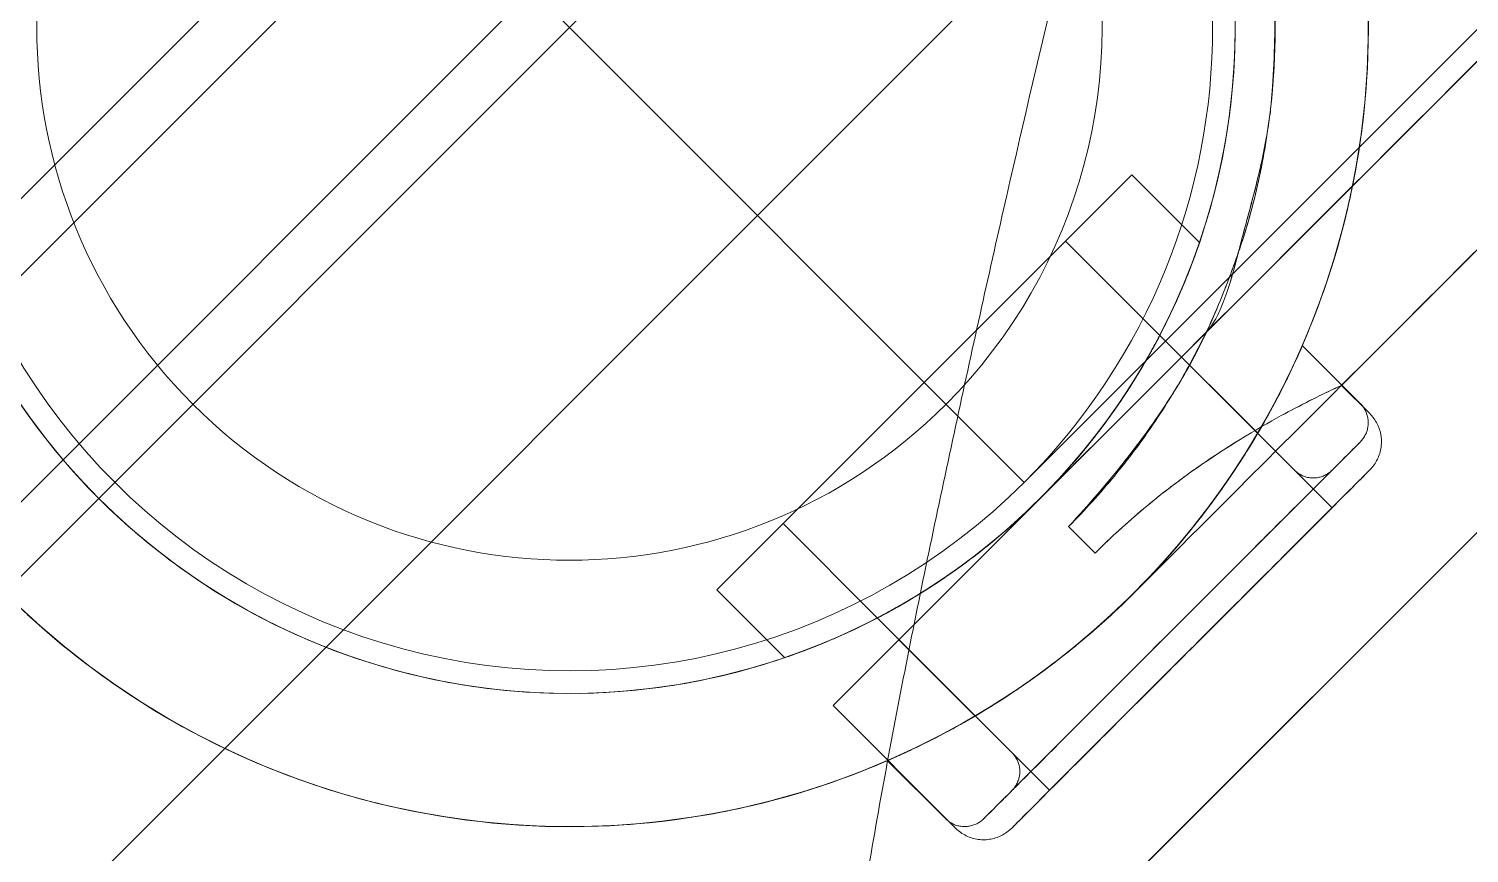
# Model space of a CAD drawing. Header units: metres. Extents: x 1753726 to 1755216, y 5920592 to 5921703.
# Drawn here: x 1753855.367 to 1753855.4211, y 5920853.3465 to 5920853.3774 of the extents above; entities that cross this region are included whole.
import ezdxf

# ---------------------------------------------------------------- set-up
doc = ezdxf.new("R2010")
doc.units = ezdxf.units.M
doc.linetypes.add('HIDDEN2', pattern=[4.7625, 3.175, -1.5875])
for name, color, linetype, lineweight in [('A-FLOR-____-OTLN', 9, 'Continuous', 9), ('A-FLOR-HRAL-OTLN', 2, 'Continuous', 9), ('A-WALL-____-OTLN', 2, 'Continuous', 9), ('P-PIPE-____-OTLN', 6, 'HIDDEN2', 18), ('S-BEAM-____-OTLN', 7, 'Continuous', 9), ('S-FNDN-____-OTLN', 7, 'Continuous', 9)]:
    doc.layers.add(name, color=color, linetype=linetype, lineweight=lineweight)

# ---------------------------------------------------------------- blocks, each defined once
blk = doc.blocks.new('308492-ARUP-TUTB-MOD-0001_rvt-1-X-ARUP-GL-HERNE_BAY_ALIGNMENT')
at = {"layer": 'P-PIPE-____-OTLN'}
for centre, major_axis, start_param, end_param in [((1753855.535067, 5920853.08371), (-0.431462, 0.318019), 4.712389, 6.283185), ((1753855.535067, 5920853.08371), (-0.431462, 0.318019), 0, 1.570796), ((1753855.536428, 5920853.082707), (-0.372297, 0.27441), 4.716074, 7.857667)]:
    blk.add_ellipse(centre, major_axis=major_axis, ratio=0.005, start_param=start_param, end_param=end_param, dxfattribs=at)
blk = doc.blocks.new('308492-ARUP-STTW-MOD-0300_rvt-1-X-ARUP-GL-HERNE_BAY_ALIGNMENT')
at = {"layer": 'S-BEAM-____-OTLN'}
for radius in [3.605, 3.605, 3.305, 3.305]:
    blk.add_arc((1753856.872071, 5920854.897647), radius, 180, 0, dxfattribs=at)
at = {"layer": 'S-FNDN-____-OTLN'}
for radius in [4.425, 4.425, 3.425, 3.425]:
    blk.add_arc((1753856.872071, 5920854.897647), radius, 180, 0, dxfattribs=at)
blk = doc.blocks.new('MH10 BENCHING - MH10 BENCHING-4553275-X-ARUP-GL-HERNE_BAY_ALIGNMENT')
at = {"layer": 'A-FLOR-____-OTLN'}
for end in [0, 227.570213]:
    blk.add_arc((-577.794782, -261.630555), 2.25, 180, end, dxfattribs=at)
blk.add_open_spline([(-578.145788, -261.630555), (-578.152563, -261.635798), (-578.166019, -261.646494), (-578.185976, -261.662963), (-578.205747, -261.679729), (-578.22558, -261.696283), (-578.242058, -261.710129), (-578.255083, -261.721468), (-578.268105, -261.732781), (-578.284384, -261.746868), (-578.303746, -261.764022), (-578.32296, -261.781358), (-578.342156, -261.798647), (-578.36113, -261.816253), (-578.380048, -261.833874), (-578.398864, -261.851595), (-578.417491, -261.869557), (-578.436075, -261.887514), (-578.454505, -261.905653), (-578.472805, -261.923926), (-578.491032, -261.942244), (-578.509087, -261.960762), (-578.533052, -261.985526), (-578.562679, -262.016814), (-578.632893, -262.09269), (-578.719547, -262.192454), (-578.820115, -262.31803), (-578.902779, -262.428396), (-578.981722, -262.54144), (-579.044117, -262.637894), (-579.091684, -262.716482), (-579.126045, -262.776149), (-579.15903, -262.8368), (-579.190291, -262.898315), (-579.214623, -262.95048), (-579.232768, -262.992746), (-579.243433, -263.01942), (-579.251467, -263.040907), (-579.259263, -263.062476), (-579.266423, -263.084238), (-579.272764, -263.106359), (-579.277192, -263.123101), (-579.280558, -263.137115), (-579.283031, -263.148333), (-579.284803, -263.156735), (-579.286358, -263.165139), (-579.288073, -263.176368), (-579.289828, -263.190424), (-579.291598, -263.204483), (-579.293347, -263.215718), (-579.294944, -263.224134), (-579.29677, -263.23254), (-579.299327, -263.243746), (-579.302839, -263.257744), (-579.30754, -263.274527), (-579.311008, -263.285705), (-579.312826, -263.291291)], degree=3, knots=[-1, -1, -1, -1, -0.9875, -0.975, -0.9625, -0.95, -0.9375, -0.93125, -0.925, -0.9125, -0.9, -0.8875, -0.875, -0.8625, -0.85, -0.8375, -0.825, -0.8125, -0.8, -0.7875, -0.775, -0.7625, -0.75, -0.725, -0.7, -0.6, -0.533333, -0.466667, -0.4, -0.333333, -0.3, -0.266667, -0.233333, -0.2, -0.166667, -0.15, -0.133333, -0.125, -0.116667, -0.1, -0.091667, -0.083333, -0.075, -0.070833, -0.066667, -0.0625, -0.058333, -0.05, -0.041667, -0.0375, -0.033333, -0.029167, -0.025, -0.016667, -0.008333, 0, 0, 0, 0], dxfattribs=at)
blk = doc.blocks.new('PFC-Parallel Flange Channels _AS 3679_1_ - 150PFC-4729588-X-ARUP-GL-HERNE_BAY_ALIGNMENT')
at = {"layer": 'S-BEAM-____-OTLN'}
for p, q in [((2.23715, 0.0249), (-2.23715, 0.0249)), ((-2.23715, 0.0249), (2.23715, 0.0249)), ((2.23715, 0.0189), (-2.23715, 0.0189)), ((-2.23715, 0.0189), (2.23715, 0.0189))]:
    blk.add_line(p, q, dxfattribs=at)
blk = doc.blocks.new('Railing - CB10-TopMount-Start-4761674-X-ARUP-GL-HERNE_BAY_ALIGNMENT')
at = {"layer": 'A-FLOR-HRAL-OTLN'}
for p, q in [((-0.0375, 0.063), (-0.0375, -0.063)), ((-0.0375, -0.063), (-0.0375, 0.063)), ((-0.025, 0.011), (-0.031499, 0.011)), ((-0.027911, 0.011016), (-0.030979, 0.011016)), ((-0.025, -0.008789), (-0.025, 0.011)), ((-0.025, -0.008789), (-0.025, 0.011)), ((-0.018843, 0.011016), (-0.022452, 0.011016)), ((-0.018843, 0), (-0.018843, 0.011016)), ((-0.025, 0.0075), (-0.032995, 0.0075)), ((-0.032995, 0.0075), (-0.032995, -0.0075)), ((-0.032995, 0.0075), (-0.032995, -0.0075)), ((-0.02905, 0.0075), (-0.031006, 0.0075)), ((-0.023848, 0.0075), (-0.029047, 0.0075)), ((-0.025, -0.0075), (-0.025, 0.0075)), ((-0.025, -0.0075), (-0.025, 0.0075)), ((-0.018843, 0.0075), (-0.023852, 0.0075)), ((-0.018843, 0), (-0.018843, 0.0075)), ((-0.018843, -0.0075), (-0.018843, 0)), ((-0.018843, -0.011016), (-0.018843, 0)), ((-0.027911, -0.00001), (-0.0265, -0.00001)), ((-0.027911, -0.00001), (-0.0265, -0.00001)), ((-0.0265, -0.00001), (-0.027911, -0.00001)), ((-0.027911, -0.00001), (-0.0265, -0.00001)), ((-0.032995, -0.0075), (-0.03, -0.0075)), ((-0.031006, -0.0075), (-0.02905, -0.0075)), ((-0.03, -0.0075), (-0.025417, -0.0075)), ((-0.029047, -0.0075), (-0.023848, -0.0075)), ((-0.025417, -0.0075), (-0.025, -0.0075)), ((-0.023852, -0.0075), (-0.018843, -0.0075)), ((-0.025, -0.008789), (-0.025, -0.055003)), ((-0.031499, -0.011), (-0.03, -0.011)), ((-0.030979, -0.011016), (-0.027911, -0.011016)), ((-0.03, -0.011), (-0.03, -0.051503)), ((-0.022452, -0.011016), (-0.018843, -0.011016))]:
    blk.add_line(p, q, dxfattribs=at)
at = {"layer": 'A-FLOR-HRAL-OTLN', "flags": 128}
for points in [[(-0.0012, 0.029976), (-0.002397, 0.029904), (-0.003591, 0.029784), (-0.00478, 0.029617), (-0.00596, 0.029402), (-0.007131, 0.02914), (-0.008291, 0.028832), (-0.009437, 0.028477), (-0.010568, 0.028077), (-0.011683, 0.027632), (-0.012778, 0.027143), (-0.013853, 0.02661), (-0.014906, 0.026035), (-0.015936, 0.025418), (-0.016939, 0.02476), (-0.017916, 0.024063), (-0.018864, 0.023327), (-0.019782, 0.022554), (-0.020668, 0.021745), (-0.021521, 0.020901), (-0.022339, 0.020024), (-0.023122, 0.019115), (-0.023868, 0.018175), (-0.024576, 0.017206), (-0.025244, 0.016209), (-0.025872, 0.015187), (-0.026459, 0.01414), (-0.027003, 0.01307), (-0.027504, 0.01198), (-0.027961, 0.010871), (-0.028374, 0.009744), (-0.02874, 0.008601), (-0.029061, 0.007445), (-0.029336, 0.006277), (-0.029563, 0.005099), (-0.029744, 0.003913), (-0.029876, 0.00272), (-0.029961, 0.001523), (-0.029998, 0.000324), (-0.029987, -0.000876), (-0.029928, -0.002074), (-0.029821, -0.00327), (-0.029667, -0.00446), (-0.029465, -0.005642), (-0.029215, -0.006816), (-0.028919, -0.007979), (-0.028577, -0.009129), (-0.028189, -0.010264), (-0.027756, -0.011384), (-0.027279, -0.012484), (-0.026758, -0.013565), (-0.026194, -0.014624), (-0.025588, -0.01566), (-0.024942, -0.016671), (-0.024255, -0.017655), (-0.023529, -0.018611), (-0.022766, -0.019537), (-0.021967, -0.020432), (-0.021132, -0.021294)], [(-0.0012, 0.029976), (-0.002397, 0.029904), (-0.003591, 0.029784), (-0.00478, 0.029617), (-0.00596, 0.029402), (-0.007131, 0.02914), (-0.008291, 0.028832), (-0.009437, 0.028477), (-0.010568, 0.028077), (-0.011683, 0.027632), (-0.012778, 0.027143), (-0.013853, 0.02661), (-0.014906, 0.026035), (-0.015936, 0.025418), (-0.016939, 0.02476), (-0.017916, 0.024063), (-0.018864, 0.023327), (-0.019782, 0.022554), (-0.020668, 0.021745), (-0.021521, 0.020901), (-0.022339, 0.020024), (-0.023122, 0.019115), (-0.023868, 0.018175), (-0.024576, 0.017206), (-0.025244, 0.016209), (-0.025872, 0.015187), (-0.026459, 0.01414), (-0.027003, 0.01307), (-0.027504, 0.01198), (-0.027961, 0.010871), (-0.028374, 0.009744), (-0.02874, 0.008601), (-0.029061, 0.007445), (-0.029336, 0.006277), (-0.029563, 0.005099), (-0.029744, 0.003913), (-0.029876, 0.00272), (-0.029961, 0.001523), (-0.029998, 0.000324), (-0.029987, -0.000876), (-0.029928, -0.002074), (-0.029821, -0.00327), (-0.029667, -0.00446), (-0.029465, -0.005642), (-0.029215, -0.006816), (-0.028919, -0.007979), (-0.028577, -0.009129), (-0.028189, -0.010264), (-0.027756, -0.011384), (-0.027279, -0.012484), (-0.026758, -0.013565), (-0.026194, -0.014624), (-0.025588, -0.01566), (-0.024942, -0.016671), (-0.024255, -0.017655), (-0.023529, -0.018611), (-0.022766, -0.019537), (-0.021967, -0.020432), (-0.021132, -0.021294)], [(-0.020668, -0.021745), (-0.021521, -0.020901), (-0.022339, -0.020024), (-0.023122, -0.019115), (-0.023868, -0.018175), (-0.024576, -0.017206), (-0.025244, -0.016209), (-0.025872, -0.015187), (-0.026459, -0.01414), (-0.027003, -0.01307), (-0.027504, -0.01198), (-0.027961, -0.010871), (-0.028374, -0.009744), (-0.02874, -0.008601), (-0.029061, -0.007445), (-0.029336, -0.006277), (-0.029563, -0.005099), (-0.029744, -0.003913), (-0.029876, -0.00272), (-0.029961, -0.001523), (-0.029998, -0.000324), (-0.029987, 0.000876), (-0.029928, 0.002074), (-0.029821, 0.00327), (-0.029667, 0.00446), (-0.029465, 0.005642), (-0.029215, 0.006816), (-0.028919, 0.007979), (-0.028577, 0.009129), (-0.028189, 0.010264), (-0.027756, 0.011384), (-0.027279, 0.012484), (-0.026758, 0.013565), (-0.026194, 0.014624), (-0.025588, 0.01566), (-0.024942, 0.016671), (-0.024255, 0.017655), (-0.023529, 0.018611), (-0.022766, 0.019537), (-0.021967, 0.020432), (-0.021132, 0.021294), (-0.020264, 0.022122), (-0.019363, 0.022914), (-0.018431, 0.02367), (-0.01747, 0.024389), (-0.016481, 0.025068), (-0.015465, 0.025707), (-0.014425, 0.026305), (-0.013361, 0.02686), (-0.012276, 0.027373), (-0.011172, 0.027842), (-0.01005, 0.028267), (-0.008911, 0.028646), (-0.007759, 0.028979), (-0.006594, 0.029266), (-0.005418, 0.029507), (-0.004234, 0.0297), (-0.003043, 0.029845), (-0.001847, 0.029943), (-0.000648, 0.029993)], [(-0.017223, -0.018121), (-0.017934, -0.017418), (-0.018616, -0.016687), (-0.019268, -0.015929), (-0.01989, -0.015146), (-0.02048, -0.014338), (-0.021037, -0.013508), (-0.02156, -0.012656), (-0.022049, -0.011783), (-0.022503, -0.010892), (-0.02292, -0.009983), (-0.023301, -0.009059), (-0.023645, -0.00812), (-0.02395, -0.007168), (-0.024218, -0.006204), (-0.024447, -0.005231), (-0.024636, -0.004249), (-0.024786, -0.003261), (-0.024897, -0.002267), (-0.024968, -0.001269), (-0.024999, -0.00027), (-0.024989, 0.00073), (-0.02494, 0.001729), (-0.024851, 0.002725), (-0.024722, 0.003716), (-0.024554, 0.004702), (-0.024346, 0.00568), (-0.0241, 0.006649), (-0.023814, 0.007608), (-0.023491, 0.008554), (-0.02313, 0.009486), (-0.022732, 0.010404), (-0.022298, 0.011304), (-0.021828, 0.012187), (-0.021324, 0.01305), (-0.020785, 0.013892), (-0.020212, 0.014713), (-0.019608, 0.015509), (-0.018972, 0.016281), (-0.018306, 0.017026), (-0.01761, 0.017745), (-0.016887, 0.018435), (-0.016136, 0.019095), (-0.015359, 0.019725), (-0.014558, 0.020324), (-0.013734, 0.02089), (-0.012888, 0.021422), (-0.012021, 0.02192), (-0.011134, 0.022384), (-0.01023, 0.022811), (-0.00931, 0.023202), (-0.008375, 0.023556), (-0.007426, 0.023872), (-0.006465, 0.024149), (-0.005495, 0.024389), (-0.004515, 0.024589), (-0.003528, 0.02475), (-0.002535, 0.024871), (-0.001539, 0.024953), (-0.00054, 0.024994), (0, 0.025)], [(0, 0.025), (-0.001, 0.02498), (-0.001998, 0.02492), (-0.002993, 0.02482), (-0.003983, 0.024681), (-0.004967, 0.024502), (-0.005943, 0.024283), (-0.006909, 0.024026), (-0.007864, 0.023731), (-0.008807, 0.023397), (-0.009735, 0.023027), (-0.010648, 0.022619), (-0.011544, 0.022175), (-0.012422, 0.021695), (-0.01328, 0.021181), (-0.014116, 0.020633), (-0.01493, 0.020052), (-0.01572, 0.019439), (-0.016485, 0.018795), (-0.017223, 0.018121), (-0.017934, 0.017418), (-0.018616, 0.016687), (-0.019268, 0.015929), (-0.01989, 0.015146), (-0.02048, 0.014338), (-0.021037, 0.013508), (-0.02156, 0.012656), (-0.022049, 0.011783), (-0.022503, 0.010892), (-0.02292, 0.009983), (-0.023301, 0.009059), (-0.023645, 0.00812), (-0.02395, 0.007168), (-0.024218, 0.006204), (-0.024447, 0.005231), (-0.024636, 0.004249), (-0.024786, 0.003261), (-0.024897, 0.002267), (-0.024968, 0.001269), (-0.024999, 0.00027), (-0.024989, -0.00073), (-0.02494, -0.001729), (-0.024851, -0.002725), (-0.024722, -0.003716), (-0.024554, -0.004702), (-0.024346, -0.00568), (-0.0241, -0.006649), (-0.023814, -0.007608), (-0.023491, -0.008554), (-0.02313, -0.009486), (-0.022732, -0.010404), (-0.022298, -0.011304), (-0.021828, -0.012187), (-0.021324, -0.01305), (-0.020785, -0.013892), (-0.020212, -0.014713), (-0.019608, -0.015509), (-0.018972, -0.016281), (-0.018306, -0.017026), (-0.01761, -0.017745)], [(-0.017223, -0.018121), (-0.017934, -0.017418), (-0.018616, -0.016687), (-0.019268, -0.015929), (-0.01989, -0.015146), (-0.02048, -0.014338), (-0.021037, -0.013508), (-0.02156, -0.012656), (-0.022049, -0.011783), (-0.022503, -0.010892), (-0.02292, -0.009983), (-0.023301, -0.009059), (-0.023645, -0.00812), (-0.02395, -0.007168), (-0.024218, -0.006204), (-0.024447, -0.005231), (-0.024636, -0.004249), (-0.024786, -0.003261), (-0.024897, -0.002267), (-0.024968, -0.001269), (-0.024999, -0.00027), (-0.024989, 0.00073), (-0.02494, 0.001729), (-0.024851, 0.002725), (-0.024722, 0.003716), (-0.024554, 0.004702), (-0.024346, 0.00568), (-0.0241, 0.006649), (-0.023814, 0.007608), (-0.023491, 0.008554), (-0.02313, 0.009486), (-0.022732, 0.010404), (-0.022298, 0.011304), (-0.021828, 0.012187), (-0.021324, 0.01305), (-0.020785, 0.013892), (-0.020212, 0.014713), (-0.019608, 0.015509), (-0.018972, 0.016281), (-0.018306, 0.017026), (-0.01761, 0.017745), (-0.016887, 0.018435), (-0.016136, 0.019095), (-0.015359, 0.019725), (-0.014558, 0.020324), (-0.013734, 0.02089), (-0.012888, 0.021422), (-0.012021, 0.02192), (-0.011134, 0.022384), (-0.01023, 0.022811), (-0.00931, 0.023202), (-0.008375, 0.023556), (-0.007426, 0.023872), (-0.006465, 0.024149), (-0.005495, 0.024389), (-0.004515, 0.024589), (-0.003528, 0.02475), (-0.002535, 0.024871), (-0.001539, 0.024953), (-0.00054, 0.024994), (0, 0.025)], [(0, 0.025), (0.001, 0.02498), (0.001998, 0.02492), (0.002993, 0.02482), (0.003983, 0.024681), (0.004967, 0.024502)], [(0.004515, 0.024589), (0.003528, 0.02475), (0.002535, 0.024871), (0.001539, 0.024953), (0.00054, 0.024994), (0, 0.025)], [(0, 0.025), (0.001, 0.02498), (0.001998, 0.02492), (0.002993, 0.02482), (0.003983, 0.024681), (0.004967, 0.024502)], [(-0.032995, 0.009504), (-0.032994, 0.009564), (-0.03299, 0.009624), (-0.032985, 0.009683), (-0.032976, 0.009742), (-0.032965, 0.009801), (-0.032952, 0.00986), (-0.032937, 0.009917), (-0.032919, 0.009975), (-0.032899, 0.010031), (-0.032877, 0.010087), (-0.032853, 0.010141), (-0.032826, 0.010195), (-0.032798, 0.010247), (-0.032767, 0.010299), (-0.032734, 0.010349), (-0.032699, 0.010397), (-0.032663, 0.010445), (-0.032624, 0.01049), (-0.032584, 0.010535), (-0.032542, 0.010577), (-0.032498, 0.010618), (-0.032452, 0.010657), (-0.032406, 0.010694), (-0.032357, 0.01073), (-0.032308, 0.010763), (-0.032257, 0.010794), (-0.032204, 0.010823), (-0.032151, 0.010851), (-0.032097, 0.010876), (-0.032041, 0.010898), (-0.031985, 0.010919), (-0.031928, 0.010937), (-0.031871, 0.010953), (-0.031812, 0.010967), (-0.031754, 0.010978), (-0.031694, 0.010987), (-0.031635, 0.010994), (-0.031575, 0.010998), (-0.031515, 0.011), (-0.031499, 0.011)], [(-0.032, 0.009996), (-0.031999, 0.010036), (-0.031997, 0.010077), (-0.031993, 0.010118), (-0.031987, 0.010158), (-0.03198, 0.010198), (-0.031971, 0.010238), (-0.03196, 0.010278), (-0.031948, 0.010317), (-0.031935, 0.010355), (-0.031919, 0.010393), (-0.031903, 0.01043), (-0.031885, 0.010467), (-0.031865, 0.010503), (-0.031844, 0.010538), (-0.031822, 0.010572), (-0.031798, 0.010605), (-0.031773, 0.010637), (-0.031747, 0.010669), (-0.031719, 0.010699), (-0.03169, 0.010728), (-0.031661, 0.010756), (-0.03163, 0.010782), (-0.031598, 0.010808), (-0.031565, 0.010832), (-0.031531, 0.010855), (-0.031496, 0.010876), (-0.03146, 0.010896), (-0.031424, 0.010914), (-0.031387, 0.010931), (-0.031349, 0.010947), (-0.031311, 0.010961), (-0.031272, 0.010974), (-0.031233, 0.010984), (-0.031193, 0.010994), (-0.031153, 0.011002), (-0.031112, 0.011008), (-0.031072, 0.011012), (-0.031031, 0.011015), (-0.03099, 0.011016)], [(-0.032, 0), (-0.032, 0.0004), (-0.032, 0.000799), (-0.032, 0.001197), (-0.032, 0.001592), (-0.032, 0.001986), (-0.032, 0.002376), (-0.032, 0.002762), (-0.032, 0.003144), (-0.032, 0.003521), (-0.032, 0.003892), (-0.032, 0.004258), (-0.032, 0.004616), (-0.032, 0.004967), (-0.032, 0.00531), (-0.032, 0.005644), (-0.032, 0.005969), (-0.032, 0.006285), (-0.032, 0.006591), (-0.032, 0.006886), (-0.032, 0.00717), (-0.032, 0.007443), (-0.032, 0.007704), (-0.032, 0.007952), (-0.032, 0.008188), (-0.032, 0.008411), (-0.032, 0.00862), (-0.032, 0.008816), (-0.032, 0.008997), (-0.032, 0.009164), (-0.032, 0.009316), (-0.032, 0.009454), (-0.032, 0.009576), (-0.032, 0.009683), (-0.032, 0.009774), (-0.032, 0.00985), (-0.032, 0.00991), (-0.032, 0.009954), (-0.032, 0.009983), (-0.032, 0.009995)], [(-0.032, 0.009988), (-0.032, 0.009964), (-0.032, 0.009924), (-0.032, 0.009868), (-0.032, 0.009796), (-0.032, 0.009709), (-0.032, 0.009606), (-0.032, 0.009488), (-0.032, 0.009355), (-0.032, 0.009207), (-0.032, 0.009044), (-0.032, 0.008866), (-0.032, 0.008674), (-0.032, 0.008469), (-0.032, 0.00825), (-0.032, 0.008017), (-0.032, 0.007772), (-0.032, 0.007515), (-0.032, 0.007245), (-0.032, 0.006964), (-0.032, 0.006672), (-0.032, 0.006369), (-0.032, 0.006056), (-0.032, 0.005733), (-0.032, 0.005401), (-0.032, 0.00506), (-0.032, 0.004711), (-0.032, 0.004355), (-0.032, 0.003992), (-0.032, 0.003622), (-0.032, 0.003247), (-0.032, 0.002866), (-0.032, 0.002481), (-0.032, 0.002091), (-0.032, 0.001699), (-0.032, 0.001304), (-0.032, 0.000906), (-0.032, 0.000508), (-0.032, 0.000108), (-0.032, 0)], [(-0.032995, -0.009496), (-0.032995, -0.009474), (-0.032995, -0.009436), (-0.032995, -0.009383), (-0.032995, -0.009315), (-0.032995, -0.009232), (-0.032995, -0.009134), (-0.032995, -0.009022), (-0.032995, -0.008895), (-0.032995, -0.008754), (-0.032995, -0.008599), (-0.032995, -0.00843), (-0.032995, -0.008248), (-0.032995, -0.008052), (-0.032995, -0.007844), (-0.032995, -0.007623), (-0.032995, -0.00739), (-0.032995, -0.007145), (-0.032995, -0.006889), (-0.032995, -0.006621), (-0.032995, -0.006344), (-0.032995, -0.006055), (-0.032995, -0.005758), (-0.032995, -0.005451), (-0.032995, -0.005135), (-0.032995, -0.004811), (-0.032995, -0.004479), (-0.032995, -0.004141), (-0.032995, -0.003795), (-0.032995, -0.003444), (-0.032995, -0.003087), (-0.032995, -0.002725), (-0.032995, -0.002359), (-0.032995, -0.001989), (-0.032995, -0.001615), (-0.032995, -0.00124), (-0.032995, -0.000862), (-0.032995, -0.000483), (-0.032995, -0.000103), (-0.032995, 0.000278), (-0.032995, 0.000657), (-0.032995, 0.001036), (-0.032995, 0.001413), (-0.032995, 0.001787), (-0.032995, 0.002159), (-0.032995, 0.002528), (-0.032995, 0.002892), (-0.032995, 0.003252), (-0.032995, 0.003606), (-0.032995, 0.003955), (-0.032995, 0.004297), (-0.032995, 0.004633), (-0.032995, 0.004961), (-0.032995, 0.005281), (-0.032995, 0.005593), (-0.032995, 0.005896), (-0.032995, 0.006189), (-0.032995, 0.006473), (-0.032995, 0.006746), (-0.032995, 0.007008), (-0.032995, 0.007259), (-0.032995, 0.007499), (-0.032995, 0.007726), (-0.032995, 0.007941), (-0.032995, 0.008144), (-0.032995, 0.008333), (-0.032995, 0.008509), (-0.032995, 0.008672), (-0.032995, 0.00882), (-0.032995, 0.008955), (-0.032995, 0.009075), (-0.032995, 0.009181), (-0.032995, 0.009272), (-0.032995, 0.009348), (-0.032995, 0.009409), (-0.032995, 0.009455), (-0.032995, 0.009486), (-0.032995, 0.009502)], [(-0.032995, 0.009496), (-0.032995, 0.009474), (-0.032995, 0.009436), (-0.032995, 0.009383), (-0.032995, 0.009315), (-0.032995, 0.009232), (-0.032995, 0.009134), (-0.032995, 0.009022), (-0.032995, 0.008895), (-0.032995, 0.008754), (-0.032995, 0.008599), (-0.032995, 0.00843), (-0.032995, 0.008248), (-0.032995, 0.008052), (-0.032995, 0.007844), (-0.032995, 0.007623), (-0.032995, 0.00739), (-0.032995, 0.007145), (-0.032995, 0.006889), (-0.032995, 0.006621), (-0.032995, 0.006344), (-0.032995, 0.006055), (-0.032995, 0.005758), (-0.032995, 0.005451), (-0.032995, 0.005135), (-0.032995, 0.004811), (-0.032995, 0.004479), (-0.032995, 0.004141), (-0.032995, 0.003795), (-0.032995, 0.003444), (-0.032995, 0.003087), (-0.032995, 0.002725), (-0.032995, 0.002359), (-0.032995, 0.001989), (-0.032995, 0.001615), (-0.032995, 0.00124), (-0.032995, 0.000862), (-0.032995, 0.000483), (-0.032995, 0.000103), (-0.032995, -0.000278), (-0.032995, -0.000657), (-0.032995, -0.001036), (-0.032995, -0.001413), (-0.032995, -0.001787), (-0.032995, -0.002159), (-0.032995, -0.002528), (-0.032995, -0.002892), (-0.032995, -0.003252), (-0.032995, -0.003606), (-0.032995, -0.003955), (-0.032995, -0.004297), (-0.032995, -0.004633), (-0.032995, -0.004961), (-0.032995, -0.005281), (-0.032995, -0.005593), (-0.032995, -0.005896), (-0.032995, -0.006189), (-0.032995, -0.006473), (-0.032995, -0.006746), (-0.032995, -0.007008), (-0.032995, -0.007259), (-0.032995, -0.007499), (-0.032995, -0.007726), (-0.032995, -0.007941), (-0.032995, -0.008144), (-0.032995, -0.008333), (-0.032995, -0.008509), (-0.032995, -0.008672), (-0.032995, -0.00882), (-0.032995, -0.008955), (-0.032995, -0.009075), (-0.032995, -0.009181), (-0.032995, -0.009272), (-0.032995, -0.009348), (-0.032995, -0.009409), (-0.032995, -0.009455), (-0.032995, -0.009486), (-0.032995, -0.009502)], [(-0.031006, 0.0075), (-0.031045, 0.007501), (-0.031085, 0.007503), (-0.031125, 0.007507), (-0.031164, 0.007513), (-0.031203, 0.00752), (-0.031242, 0.007529), (-0.03128, 0.007539), (-0.031318, 0.00755), (-0.031356, 0.007564), (-0.031393, 0.007579), (-0.031429, 0.007595), (-0.031465, 0.007612), (-0.0315, 0.007631), (-0.031534, 0.007652), (-0.031567, 0.007674), (-0.031599, 0.007697), (-0.031631, 0.007721), (-0.031661, 0.007747), (-0.031691, 0.007774), (-0.031719, 0.007802), (-0.031746, 0.007831), (-0.031772, 0.007861), (-0.031797, 0.007892), (-0.03182, 0.007924), (-0.031842, 0.007957), (-0.031863, 0.007991), (-0.031883, 0.008026), (-0.031901, 0.008061), (-0.031917, 0.008097), (-0.031932, 0.008134), (-0.031946, 0.008171), (-0.031958, 0.008209), (-0.031969, 0.008248), (-0.031978, 0.008286), (-0.031986, 0.008325), (-0.031992, 0.008365), (-0.031996, 0.008404), (-0.031999, 0.008444), (-0.032, 0.008484)], [(-0.032, -0.009988), (-0.032, -0.009964), (-0.032, -0.009924), (-0.032, -0.009868), (-0.032, -0.009796), (-0.032, -0.009709), (-0.032, -0.009606), (-0.032, -0.009488), (-0.032, -0.009355), (-0.032, -0.009207), (-0.032, -0.009044), (-0.032, -0.008866), (-0.032, -0.008674), (-0.032, -0.008469), (-0.032, -0.00825), (-0.032, -0.008017), (-0.032, -0.007772), (-0.032, -0.007515), (-0.032, -0.007245), (-0.032, -0.006964), (-0.032, -0.006672), (-0.032, -0.006369), (-0.032, -0.006056), (-0.032, -0.005733), (-0.032, -0.005401), (-0.032, -0.00506), (-0.032, -0.004711), (-0.032, -0.004355), (-0.032, -0.003992), (-0.032, -0.003622), (-0.032, -0.003247), (-0.032, -0.002866), (-0.032, -0.002481), (-0.032, -0.002091), (-0.032, -0.001699), (-0.032, -0.001304), (-0.032, -0.000906), (-0.032, -0.000508), (-0.032, -0.000108), (-0.032, 0)], [(-0.032, 0), (-0.032, -0.0004), (-0.032, -0.000799), (-0.032, -0.001197), (-0.032, -0.001592), (-0.032, -0.001986), (-0.032, -0.002376), (-0.032, -0.002762), (-0.032, -0.003144), (-0.032, -0.003521), (-0.032, -0.003892), (-0.032, -0.004258), (-0.032, -0.004616), (-0.032, -0.004967), (-0.032, -0.00531), (-0.032, -0.005644), (-0.032, -0.005969), (-0.032, -0.006285), (-0.032, -0.006591), (-0.032, -0.006886), (-0.032, -0.00717), (-0.032, -0.007443), (-0.032, -0.007704), (-0.032, -0.007952), (-0.032, -0.008188), (-0.032, -0.008411), (-0.032, -0.00862), (-0.032, -0.008816), (-0.032, -0.008997), (-0.032, -0.009164), (-0.032, -0.009316), (-0.032, -0.009454), (-0.032, -0.009576), (-0.032, -0.009683), (-0.032, -0.009774), (-0.032, -0.00985), (-0.032, -0.00991), (-0.032, -0.009954), (-0.032, -0.009983), (-0.032, -0.009995)], [(-0.03, 0), (-0.03, -0.000025), (-0.03, -0.000099), (-0.03, -0.000223), (-0.03, -0.000396), (-0.03, -0.000618), (-0.03, -0.000889), (-0.03, -0.001207), (-0.03, -0.001574), (-0.03, -0.001987), (-0.03, -0.002447), (-0.03, -0.002953), (-0.03, -0.003503), (-0.03, -0.004098), (-0.03, -0.004735), (-0.03, -0.005415), (-0.03, -0.006135), (-0.03, -0.006895), (-0.03, -0.007694), (-0.03, -0.00853), (-0.03, -0.009402), (-0.03, -0.010309), (-0.03, -0.011248), (-0.03, -0.01222), (-0.03, -0.013221), (-0.03, -0.014251), (-0.03, -0.015307), (-0.03, -0.016389), (-0.03, -0.017494), (-0.03, -0.01862)], [(-0.025, 0), (-0.025, -0.000025), (-0.025, -0.000099), (-0.025, -0.000223), (-0.025, -0.000396), (-0.025, -0.000618), (-0.025, -0.000889), (-0.025, -0.001207), (-0.025, -0.001574), (-0.025, -0.001987), (-0.025, -0.002447), (-0.025, -0.002953), (-0.025, -0.003503), (-0.025, -0.004098), (-0.025, -0.004735), (-0.025, -0.005415), (-0.025, -0.006135), (-0.025, -0.006895), (-0.025, -0.007694), (-0.025, -0.00853), (-0.025, -0.009402), (-0.025, -0.010309), (-0.025, -0.011248), (-0.025, -0.01222), (-0.025, -0.013221), (-0.025, -0.014251), (-0.025, -0.015307), (-0.025, -0.016389), (-0.025, -0.017494), (-0.025, -0.01862), (-0.025, -0.019767), (-0.025, -0.020931), (-0.025, -0.022112), (-0.025, -0.023307)], [(-0.032, -0.008494), (-0.031999, -0.008455), (-0.031997, -0.008415), (-0.031993, -0.008375), (-0.031987, -0.008336), (-0.03198, -0.008297), (-0.031971, -0.008258), (-0.031961, -0.00822), (-0.03195, -0.008182), (-0.031936, -0.008144), (-0.031921, -0.008107), (-0.031905, -0.008071), (-0.031888, -0.008035), (-0.031869, -0.008), (-0.031848, -0.007966), (-0.031826, -0.007933), (-0.031803, -0.007901), (-0.031779, -0.007869), (-0.031753, -0.007839), (-0.031726, -0.007809), (-0.031698, -0.007781), (-0.031669, -0.007754), (-0.031639, -0.007728), (-0.031608, -0.007703), (-0.031576, -0.00768), (-0.031543, -0.007658), (-0.031509, -0.007637), (-0.031474, -0.007617), (-0.031439, -0.007599), (-0.031403, -0.007583), (-0.031366, -0.007568), (-0.031329, -0.007554), (-0.031291, -0.007542), (-0.031252, -0.007531), (-0.031214, -0.007522), (-0.031175, -0.007514), (-0.031135, -0.007508), (-0.031096, -0.007504), (-0.031056, -0.007501), (-0.031016, -0.0075)], [(-0.031499, -0.011), (-0.031559, -0.010999), (-0.031619, -0.010995), (-0.031678, -0.010989), (-0.031738, -0.010981), (-0.031796, -0.01097), (-0.031855, -0.010957), (-0.031913, -0.010942), (-0.03197, -0.010924), (-0.032026, -0.010904), (-0.032082, -0.010882), (-0.032136, -0.010858), (-0.03219, -0.010831), (-0.032243, -0.010802), (-0.032294, -0.010771), (-0.032344, -0.010739), (-0.032393, -0.010704), (-0.03244, -0.010667), (-0.032486, -0.010629), (-0.03253, -0.010588), (-0.032572, -0.010546), (-0.032613, -0.010503), (-0.032652, -0.010457), (-0.032689, -0.01041), (-0.032725, -0.010362), (-0.032758, -0.010312), (-0.032789, -0.010261), (-0.032819, -0.010209), (-0.032846, -0.010156), (-0.032871, -0.010101), (-0.032894, -0.010046), (-0.032914, -0.00999), (-0.032932, -0.009933), (-0.032948, -0.009875), (-0.032962, -0.009817), (-0.032973, -0.009758), (-0.032982, -0.009699), (-0.032989, -0.00964), (-0.032993, -0.00958), (-0.032995, -0.00952), (-0.032995, -0.009504)], [(-0.030979, -0.011016), (-0.03102, -0.011016), (-0.031061, -0.011013), (-0.031101, -0.011009), (-0.031142, -0.011003), (-0.031182, -0.010996), (-0.031222, -0.010987), (-0.031261, -0.010977), (-0.0313, -0.010965), (-0.031339, -0.010951), (-0.031377, -0.010936), (-0.031414, -0.010919), (-0.031451, -0.010901), (-0.031486, -0.010881), (-0.031521, -0.01086), (-0.031556, -0.010838), (-0.031589, -0.010814), (-0.031621, -0.010789), (-0.031652, -0.010763), (-0.031682, -0.010735), (-0.031711, -0.010707), (-0.031739, -0.010677), (-0.031766, -0.010646), (-0.031791, -0.010614), (-0.031815, -0.010581), (-0.031838, -0.010547), (-0.03186, -0.010512), (-0.03188, -0.010477), (-0.031898, -0.01044), (-0.031915, -0.010403), (-0.031931, -0.010365), (-0.031945, -0.010327), (-0.031957, -0.010288), (-0.031968, -0.010249), (-0.031977, -0.010209), (-0.031985, -0.010169), (-0.031991, -0.010129), (-0.031996, -0.010088), (-0.031999, -0.010047), (-0.032, -0.010007)]]:
    blk.add_lwpolyline(points, dxfattribs=at)
at = {"layer": 'A-FLOR-HRAL-OTLN'}
for start, end in [(0, 180), (0, 180), (180, 0), (180, 0)]:
    blk.add_arc((0, 0), 0.02, start, end, dxfattribs=at)
for major_axis, start_param, end_param in [((0, 0.03), 4.712389, 7.853982), ((0, 0.025), 4.712389, 7.853982), ((0.02415, 0), 0, 3.141593), ((0.02415, 0), 0, 3.141593), ((0.02415, 0), 3.141593, 6.283185), ((0.02415, 0), 3.141593, 6.283185), ((0, 0.03), 1.570796, 4.712389), ((0, 0.025), 1.570796, 4.712389)]:
    blk.add_ellipse((0, 0), major_axis=major_axis, ratio=1, start_param=start_param, end_param=end_param, dxfattribs=at)
for points, knots in [([(-0.03, 0), (-0.03, 0.001341), (-0.029826, 0.003855), (-0.029278, 0.006676), (-0.028788, 0.008474), (-0.028436, 0.009579), (-0.028147, 0.010388), (-0.027972, 0.010843), (-0.027908, 0.011007), (-0.027903, 0.01102), (-0.027947, 0.010907), (-0.028075, 0.010576), (-0.028353, 0.009829), (-0.028785, 0.008499), (-0.029245, 0.006785), (-0.029794, 0.004003), (-0.03, 0.001677), (-0.03, 0)], [0, 0, 0, 0, 0.111111, 0.222222, 0.277778, 0.333333, 0.388889, 0.444444, 0.479167, 0.513889, 0.548611, 0.583333, 0.652778, 0.722222, 0.791667, 0.861111, 1, 1, 1, 1]), ([(-0.025, 0), (-0.025, 0.001346), (-0.024789, 0.003871), (-0.024126, 0.006687), (-0.023531, 0.008475), (-0.023172, 0.009395), (-0.022926, 0.009973), (-0.022702, 0.010476), (-0.022527, 0.010842), (-0.022447, 0.011005), (-0.022441, 0.011018), (-0.022496, 0.010905), (-0.022615, 0.010658), (-0.022796, 0.010268), (-0.023016, 0.009766), (-0.023259, 0.009175), (-0.023626, 0.008204), (-0.024087, 0.00679), (-0.024751, 0.004018), (-0.025, 0.001683), (-0.025, 0)], [0, 0, 0, 0, 0.111111, 0.222222, 0.277778, 0.333333, 0.361111, 0.388889, 0.444444, 0.479167, 0.513889, 0.548611, 0.583333, 0.618056, 0.652778, 0.6875, 0.722222, 0.791667, 0.861111, 1, 1, 1, 1]), ([(-0.029047, 0.0075), (-0.029051, 0.007485), (-0.029145, 0.007142), (-0.029402, 0.005988), (-0.029613, 0.004858), (-0.029806, 0.003509), (-0.029927, 0.002206), (-0.029981, 0.001151), (-0.030009, 0.000057), (-0.029988, -0.00121), (-0.029897, -0.002584), (-0.029769, -0.003777), (-0.029612, -0.004847), (-0.029443, -0.005776), (-0.029285, -0.006522), (-0.029153, -0.007085), (-0.02907, -0.007411), (-0.029049, -0.007494), (-0.029047, -0.0075)], [-1, -1, -1, -1, -0.861111, -0.791667, -0.722222, -0.652778, -0.583333, -0.548611, -0.513889, -0.444444, -0.388889, -0.333333, -0.277778, -0.222222, -0.166667, -0.111111, -0.055556, 0, 0, 0, 0]), ([(-0.029047, -0.0075), (-0.029051, -0.007485), (-0.029145, -0.007142), (-0.029402, -0.005991), (-0.029613, -0.00486), (-0.029806, -0.003509), (-0.029927, -0.002207), (-0.029981, -0.001153), (-0.030009, -0.00006), (-0.029988, 0.001208), (-0.029897, 0.002583), (-0.029769, 0.003777), (-0.029612, 0.004845), (-0.029443, 0.005773), (-0.029285, 0.00652), (-0.029153, 0.007085), (-0.02907, 0.007411), (-0.029049, 0.007494), (-0.029047, 0.0075)], [-1, -1, -1, -1, -0.861111, -0.791667, -0.722222, -0.652778, -0.583333, -0.548611, -0.513889, -0.444444, -0.388889, -0.333333, -0.277778, -0.222222, -0.166667, -0.111111, -0.055556, 0, 0, 0, 0]), ([(-0.03, 0), (-0.03, 0.000455), (-0.029979, 0.00134), (-0.029897, 0.002579), (-0.029769, 0.003776), (-0.029611, 0.00485), (-0.029444, 0.005771), (-0.029284, 0.006526), (-0.029155, 0.007076), (-0.029059, 0.007455), (-0.02904, 0.007529), (-0.029066, 0.007427), (-0.029123, 0.007201), (-0.029246, 0.006697), (-0.029443, 0.005785), (-0.029653, 0.004613), (-0.029906, 0.002712), (-0.03, 0.001137), (-0.03, 0)], [0, 0, 0, 0, 0.055556, 0.111111, 0.166667, 0.222222, 0.277778, 0.333333, 0.388889, 0.444444, 0.513889, 0.548611, 0.583333, 0.652778, 0.722222, 0.791667, 0.861111, 1, 1, 1, 1]), ([(-0.023848, -0.0075), (-0.023854, -0.007483), (-0.023967, -0.007141), (-0.024279, -0.005989), (-0.024533, -0.004862), (-0.024767, -0.003512), (-0.024912, -0.002211), (-0.024978, -0.001156), (-0.025011, -0.00006), (-0.024985, 0.00121), (-0.024876, 0.002587), (-0.024721, 0.00378), (-0.024533, 0.004847), (-0.02433, 0.005772), (-0.024138, 0.006519), (-0.023977, 0.007084), (-0.023877, 0.00741), (-0.023851, 0.007493), (-0.023848, 0.0075)], [-1, -1, -1, -1, -0.861111, -0.791667, -0.722222, -0.652778, -0.583333, -0.548611, -0.513889, -0.444444, -0.388889, -0.333333, -0.277778, -0.222222, -0.166667, -0.111111, -0.055556, 0, 0, 0, 0]), ([(-0.023848, 0.0075), (-0.023854, 0.007483), (-0.023967, 0.007141), (-0.02428, 0.005987), (-0.024534, 0.00486), (-0.024767, 0.003512), (-0.024912, 0.002209), (-0.024978, 0.001154), (-0.025011, 0.000058), (-0.024985, -0.001212), (-0.024876, -0.002588), (-0.024721, -0.00378), (-0.024532, -0.004848), (-0.024329, -0.005775), (-0.024138, -0.006521), (-0.023977, -0.007084), (-0.023877, -0.00741), (-0.023851, -0.007493), (-0.023848, -0.0075)], [-1, -1, -1, -1, -0.861111, -0.791667, -0.722222, -0.652778, -0.583333, -0.548611, -0.513889, -0.444444, -0.388889, -0.333333, -0.277778, -0.222222, -0.166667, -0.111111, -0.055556, 0, 0, 0, 0]), ([(-0.025, 0), (-0.025, 0.000455), (-0.024975, 0.001342), (-0.024876, 0.002583), (-0.024722, 0.003777), (-0.024533, 0.004848), (-0.02433, 0.005769), (-0.024137, 0.006524), (-0.02398, 0.007075), (-0.023863, 0.007454), (-0.023839, 0.007528), (-0.023872, 0.007427), (-0.023941, 0.007201), (-0.024091, 0.006695), (-0.024329, 0.005786), (-0.024582, 0.004617), (-0.024886, 0.002717), (-0.025, 0.001138), (-0.025, 0)], [0, 0, 0, 0, 0.055556, 0.111111, 0.166667, 0.222222, 0.277778, 0.333333, 0.388889, 0.444444, 0.513889, 0.548611, 0.583333, 0.652778, 0.722222, 0.791667, 0.861111, 1, 1, 1, 1]), ([(-0.03, 0), (-0.03, -0.001341), (-0.029826, -0.003854), (-0.029277, -0.006681), (-0.028787, -0.008476), (-0.028436, -0.009579), (-0.028147, -0.010389), (-0.027972, -0.010844), (-0.027908, -0.011007), (-0.027903, -0.01102), (-0.027947, -0.010907), (-0.028075, -0.010576), (-0.028352, -0.009829), (-0.028786, -0.008497), (-0.029246, -0.006781), (-0.029794, -0.004003), (-0.03, -0.001677), (-0.03, 0)], [0, 0, 0, 0, 0.111111, 0.222222, 0.277778, 0.333333, 0.388889, 0.444444, 0.479167, 0.513889, 0.548611, 0.583333, 0.652778, 0.722222, 0.791667, 0.861111, 1, 1, 1, 1]), ([(-0.03, 0), (-0.03, -0.000455), (-0.029979, -0.00134), (-0.029897, -0.002579), (-0.029769, -0.003774), (-0.029612, -0.004847), (-0.029444, -0.005769), (-0.029284, -0.006526), (-0.029155, -0.007076), (-0.029059, -0.007454), (-0.02904, -0.007529), (-0.029066, -0.007427), (-0.029123, -0.007202), (-0.029246, -0.006697), (-0.029443, -0.005786), (-0.029653, -0.004616), (-0.029906, -0.002712), (-0.03, -0.001137), (-0.03, 0)], [0, 0, 0, 0, 0.055556, 0.111111, 0.166667, 0.222222, 0.277778, 0.333333, 0.388889, 0.444444, 0.513889, 0.548611, 0.583333, 0.652778, 0.722222, 0.791667, 0.861111, 1, 1, 1, 1]), ([(-0.025, 0), (-0.025, -0.001346), (-0.024789, -0.003871), (-0.024127, -0.006683), (-0.023532, -0.008473), (-0.023172, -0.009394), (-0.022926, -0.009972), (-0.022702, -0.010475), (-0.022527, -0.010841), (-0.022448, -0.011005), (-0.022441, -0.011018), (-0.022496, -0.010906), (-0.022615, -0.010659), (-0.022795, -0.010269), (-0.023016, -0.009766), (-0.023259, -0.009176), (-0.023625, -0.008207), (-0.024086, -0.006794), (-0.024751, -0.004018), (-0.025, -0.001683), (-0.025, 0)], [0, 0, 0, 0, 0.111111, 0.222222, 0.277778, 0.333333, 0.361111, 0.388889, 0.444444, 0.479167, 0.513889, 0.548611, 0.583333, 0.618056, 0.652778, 0.6875, 0.722222, 0.791667, 0.861111, 1, 1, 1, 1]), ([(-0.025, 0), (-0.025, -0.000455), (-0.024975, -0.001342), (-0.024876, -0.002583), (-0.024722, -0.003779), (-0.024532, -0.004851), (-0.02433, -0.005771), (-0.024137, -0.006524), (-0.02398, -0.007075), (-0.023863, -0.007455), (-0.023839, -0.007528), (-0.023872, -0.007426), (-0.023941, -0.007201), (-0.024091, -0.006695), (-0.024329, -0.005785), (-0.024583, -0.004614), (-0.024886, -0.002717), (-0.025, -0.001139), (-0.025, 0)], [0, 0, 0, 0, 0.055556, 0.111111, 0.166667, 0.222222, 0.277778, 0.333333, 0.388889, 0.444444, 0.513889, 0.548611, 0.583333, 0.652778, 0.722222, 0.791667, 0.861111, 1, 1, 1, 1]), ([(-0.027911, -0.00001), (-0.027913, -0.000856), (-0.027986, -0.002494), (-0.028404, -0.005631), (-0.029155, -0.008551), (-0.029839, -0.010573), (-0.03, -0.010995), (-0.03, -0.011)], [0, 0, 0, 0, 0.142857, 0.285714, 0.571429, 0.785714, 1, 1, 1, 1]), ([(-0.03, -0.011), (-0.03, -0.010997), (-0.02993, -0.010813), (-0.029539, -0.009706), (-0.028926, -0.007755), (-0.028408, -0.005372), (-0.028043, -0.003116), (-0.027914, -0.001279), (-0.027911, -0.00001)], [0, 0, 0, 0, 0.142857, 0.285714, 0.571429, 0.678571, 0.785714, 1, 1, 1, 1]), ([(0, -0.0265), (-0.002187, -0.026474), (-0.005375, -0.026102), (-0.008858, -0.025013), (-0.010757, -0.024227), (-0.012121, -0.023582), (-0.013424, -0.022872), (-0.015088, -0.021823), (-0.017787, -0.019806), (-0.020373, -0.017111), (-0.022233, -0.014485), (-0.023058, -0.013096), (-0.023495, -0.012278), (-0.023803, -0.011653), (-0.024099, -0.011017), (-0.024484, -0.010155), (-0.024934, -0.009049), (-0.025322, -0.007903), (-0.025586, -0.006961), (-0.025759, -0.00624), (-0.025909, -0.005506), (-0.026087, -0.004511), (-0.026338, -0.002724), (-0.026458, -0.001116), (-0.0265, -0.00001)], [0, 0, 0, 0, 0.142857, 0.214286, 0.25, 0.285714, 0.321429, 0.357143, 0.428571, 0.571429, 0.642857, 0.678571, 0.696429, 0.714286, 0.732143, 0.75, 0.785714, 0.821429, 0.839286, 0.857143, 0.875, 0.892857, 0.928571, 1, 1, 1, 1]), ([(-0.0265, -0.00001), (-0.026458, -0.001117), (-0.026337, -0.002727), (-0.026086, -0.004515), (-0.025908, -0.005511), (-0.025758, -0.006246), (-0.025585, -0.006967), (-0.02532, -0.007909), (-0.024931, -0.009055), (-0.024482, -0.010161), (-0.024097, -0.011023), (-0.0238, -0.011659), (-0.023492, -0.012284), (-0.023055, -0.013102), (-0.022229, -0.014491), (-0.020369, -0.017117), (-0.017781, -0.01981), (-0.014694, -0.02212), (-0.012565, -0.023373), (-0.010747, -0.024231), (-0.008848, -0.025017), (-0.005365, -0.026104), (-0.002181, -0.026475), (0, -0.0265)], [0, 0, 0, 0, 0.071429, 0.107143, 0.125, 0.142857, 0.160714, 0.178571, 0.214286, 0.25, 0.267857, 0.285714, 0.303571, 0.321429, 0.357143, 0.428571, 0.571429, 0.642857, 0.714286, 0.75, 0.785714, 0.857143, 1, 1, 1, 1]), ([(0, -0.0265), (-0.001494, -0.026449), (-0.003694, -0.026238), (-0.006477, -0.025683), (-0.008479, -0.02514), (-0.010381, -0.024431), (-0.012176, -0.023562), (-0.013578, -0.022754), (-0.014642, -0.022077), (-0.015412, -0.021564), (-0.016149, -0.021035), (-0.017084, -0.020289), (-0.018174, -0.019306), (-0.019172, -0.018282), (-0.019828, -0.017562), (-0.020191, -0.017152), (-0.020458, -0.016847), (-0.020717, -0.016537), (-0.021052, -0.01611), (-0.021611, -0.015339), (-0.022335, -0.0142), (-0.022969, -0.013106), (-0.023424, -0.012313), (-0.023739, -0.011778), (-0.024025, -0.011295), (-0.02436, -0.010687), (-0.024693, -0.010009), (-0.024942, -0.009324), (-0.025, -0.008953), (-0.025, -0.008789)], [0, 0, 0, 0, 0.1, 0.15, 0.2, 0.25, 0.3, 0.35, 0.375, 0.4, 0.425, 0.45, 0.5, 0.55, 0.575, 0.5875, 0.6, 0.6125, 0.625, 0.65, 0.7, 0.75, 0.775, 0.8, 0.825, 0.85, 0.9, 0.95, 1, 1, 1, 1]), ([(-0.025, -0.008789), (-0.025, -0.008953), (-0.024942, -0.009324), (-0.024694, -0.010008), (-0.024361, -0.010685), (-0.024026, -0.011292), (-0.023741, -0.011775), (-0.023427, -0.012309), (-0.022973, -0.013101), (-0.02234, -0.014192), (-0.021618, -0.015329), (-0.021061, -0.016099), (-0.020727, -0.016526), (-0.020467, -0.016835), (-0.020201, -0.01714), (-0.019838, -0.017551), (-0.019182, -0.018271), (-0.018184, -0.019296), (-0.017094, -0.020281), (-0.016158, -0.021028), (-0.015421, -0.021558), (-0.01465, -0.022071), (-0.013585, -0.022749), (-0.01218, -0.023559), (-0.010382, -0.02443), (-0.008478, -0.025141), (-0.006476, -0.025684), (-0.003691, -0.026239), (-0.001493, -0.02645), (0, -0.0265)], [0, 0, 0, 0, 0.05, 0.1, 0.15, 0.175, 0.2, 0.225, 0.25, 0.3, 0.35, 0.375, 0.3875, 0.4, 0.4125, 0.425, 0.45, 0.5, 0.55, 0.575, 0.6, 0.625, 0.65, 0.7, 0.75, 0.8, 0.85, 0.9, 1, 1, 1, 1])]:
    blk.add_open_spline(points, degree=3, knots=knots, dxfattribs=at)
for points in [[(-0.025, -0.008789), (-0.025181, -0.008275), (-0.025549, -0.007129), (-0.026059, -0.005002), (-0.026414, -0.002581), (-0.0265, -0.000884), (-0.0265, -0.00001)], [(-0.0265, -0.00001), (-0.0265, -0.000884), (-0.026414, -0.002581), (-0.026059, -0.005002), (-0.025549, -0.007129), (-0.025181, -0.008275), (-0.025, -0.008789)]]:
    blk.add_open_spline(points, degree=3, dxfattribs=at)
blk = doc.blocks.new('Railing - Railing-4819401-X-ARUP-GL-HERNE_BAY_ALIGNMENT')
at = {"layer": 'A-FLOR-HRAL-OTLN'}
for p, q in [((-579.280382, -263.150161), (-576.275031, -260.145104)), ((-579.280382, -263.150161), (-576.275031, -260.145104)), ((-579.314533, -263.116006), (-579.280382, -263.150161)), ((-579.314533, -263.116006), (-579.280382, -263.150161)), ((-579.314533, -263.116006), (-579.280382, -263.150161)), ((-579.314533, -263.116006), (-579.280382, -263.150161))]:
    blk.add_line(p, q, dxfattribs=at)
at = {"rotation": 134.9972022441068}
blk.add_blockref('Railing - CB10-TopMount-Start-4761674-X-ARUP-GL-HERNE_BAY_ALIGNMENT', (-579.297457, -263.133083), dxfattribs=at)
blk = doc.blocks.new('Bell Out - Insitu2 - Bell Out - Insitu-5032767-X-ARUP-GL-HERNE_BAY_ALIGNMENT')
at = {"layer": 'A-WALL-____-OTLN'}
for radius in [2.85, 2.85, 2.25, 2.25]:
    blk.add_arc((-577.794782, -261.630555), radius, 180, 0, dxfattribs=at)
for points in [[(-579.150697, -263.426103), (-579.161429, -263.417999), (-579.18268, -263.40165), (-579.224432, -263.368325), (-579.274597, -263.326031), (-579.330387, -263.275603), (-579.39761, -263.210755), (-579.452579, -263.152441), (-579.493411, -263.106264), (-579.518628, -263.076669), (-579.53273, -263.059573), (-579.538888, -263.052034), (-579.539913, -263.050772), (-579.539915, -263.05077)], [(-579.539915, -263.05077), (-579.539914, -263.050772), (-579.539259, -263.051577), (-579.535319, -263.056407), (-579.525493, -263.068377), (-579.505989, -263.091614), (-579.469996, -263.133127), (-579.419531, -263.188095), (-579.356255, -263.251029), (-579.298614, -263.304885), (-579.242333, -263.35364), (-579.190604, -263.395496), (-579.164105, -263.415979), (-579.150697, -263.426103)]]:
    blk.add_open_spline(points, degree=3, knots=[0, 0, 0, 0, 0.047619, 0.095238, 0.190476, 0.285714, 0.380952, 0.571429, 0.666667, 0.761905, 0.880952, 0.940476, 1, 1, 1, 1], dxfattribs=at)
blk = doc.blocks.new('308492-ARUP-STPW-MOD-1900_rvt-1-X-ARUP-GL-HERNE_BAY_ALIGNMENT')
at = {"layer": 'A-FLOR-____-OTLN'}
for p, q in [((1753858.720274, 5920856.724235), (1753855.044247, 5920853.048595)), ((1753855.044247, 5920853.048595), (1753858.720274, 5920856.724235)), ((1753855.058728, 5920853.034792), (1753858.735167, 5920856.710843)), ((1753858.735167, 5920856.710843), (1753855.058728, 5920853.034792)), ((1753858.481068, 5920856.470913), (1753855.298932, 5920853.289087)), ((1753855.298932, 5920853.289087), (1753858.481068, 5920856.470913))]:
    blk.add_line(p, q, dxfattribs=at)
for centre, radius, start, end in [((1753856.889925, 5920854.880292), 2.62, 45.648276, 224.287791), ((1753856.889925, 5920854.880292), 2.62, 45.648276, 224.287791), ((1753856.89, 5920854.88), 2.25, 44.997202, 224.997202), ((1753856.89, 5920854.88), 2.25, 44.997202, 224.997202), ((1753856.889976, 5920854.879988), 2.62, 225.623323, 44.365405), ((1753856.889976, 5920854.879988), 2.62, 225.623323, 44.365405), ((1753856.89, 5920854.88), 3.35, 180, 0), ((1753856.89, 5920854.88), 3.35, 180, 0)]:
    blk.add_arc(centre, radius, start, end, dxfattribs=at)
at = {"layer": 'A-WALL-____-OTLN'}
for radius, start, end in [(2.62, 40.8, 220.8), (2.62, 40.8, 220.8), (2.62, 40.8, 220.8), (2.62, 40.8, 220.8), (2.62, 40.8, 220.8), (2.62, 40.8, 220.8), (2.62, 40.8, 220.8), (2.62, 40.8, 220.8), (2.62, 40.8, 220.8), (2.62, 40.8, 220.8), (2.62, 220.8, 40.8), (2.62, 220.8, 40.8), (2.62, 220.8, 40.8), (2.62, 220.8, 40.8), (2.62, 220.8, 40.8), (2.62, 220.8, 40.8), (2.62, 220.8, 40.8), (2.62, 220.8, 40.8), (2.62, 220.8, 40.8), (2.62, 220.8, 40.8), (2.25, 220.8, 40.8), (2.25, 220.8, 40.8), (2.25, 220.8, 40.8), (2.25, 220.8, 40.8), (2.25, 220.8, 40.8), (2.25, 220.8, 40.8), (2.25, 220.8, 40.8), (2.25, 220.8, 40.8), (2.25, 220.8, 40.8), (2.25, 220.8, 40.8), (2.62, 163.762409, 343.762409), (2.62, 163.762409, 343.762409)]:
    blk.add_arc((1753856.89, 5920854.88), radius, start, end, dxfattribs=at)
at = {"layer": 'A-FLOR-____-OTLN'}
blk.add_blockref('MH10 BENCHING - MH10 BENCHING-4553275-X-ARUP-GL-HERNE_BAY_ALIGNMENT', (1754434.684782, 5921116.510555), dxfattribs=at)
at = {"layer": 'A-FLOR-HRAL-OTLN'}
blk.add_blockref('Railing - Railing-4819401-X-ARUP-GL-HERNE_BAY_ALIGNMENT', (1754434.684782, 5921116.510555), dxfattribs=at)
at = {"layer": 'A-WALL-____-OTLN'}
blk.add_blockref('Bell Out - Insitu2 - Bell Out - Insitu-5032767-X-ARUP-GL-HERNE_BAY_ALIGNMENT', (1754434.684782, 5921116.510555), dxfattribs=at)
at = {"layer": 'S-BEAM-____-OTLN', "rotation": 224.9972022441072}
blk.add_blockref('PFC-Parallel Flange Channels _AS 3679_1_ - 150PFC-4729588-X-ARUP-GL-HERNE_BAY_ALIGNMENT', (1753856.871, 5920854.899002), dxfattribs=at)

msp = doc.modelspace()

# ---------------------------------------------------------------- block references
for name in ['308492-ARUP-TUTB-MOD-0001_rvt-1-X-ARUP-GL-HERNE_BAY_ALIGNMENT', '308492-ARUP-STPW-MOD-1900_rvt-1-X-ARUP-GL-HERNE_BAY_ALIGNMENT', '308492-ARUP-STTW-MOD-0300_rvt-1-X-ARUP-GL-HERNE_BAY_ALIGNMENT']:
    msp.add_blockref(name, (0, 0))

doc.saveas('drawing.dxf')
